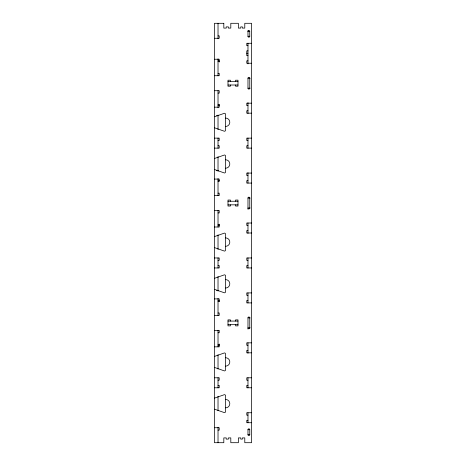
<?xml version="1.0" encoding="UTF-8"?>
<svg xmlns="http://www.w3.org/2000/svg" width="466" height="466" viewBox="0 0 466 466"><rect width="100%" height="100%" fill="white"/><g stroke="black" fill="none" stroke-linecap="round" stroke-linejoin="round"><path stroke-width="0.7" d="M247.976 31.14L248.547 30.441L249.712 30.855L249.776 36.284A0.897 0.897 0 0 1 248.879 37.181A0.897 0.897 0 0 1 247.976 36.284L247.976 30.692M247.976 31.286L249.776 31.286M218.024 35.882L219.218 35.882L219.218 38.276L214.424 38.276M247.976 36.284L249.776 36.284M251.576 43.274L246.782 43.274L246.782 45.668L247.976 45.668M247.976 50.858L246.782 50.858L246.782 55.652L247.976 55.652M246.782 53.258L247.976 53.258M214.424 59.246L219.218 59.246L219.218 62.042M218.024 60.848L219.218 60.848M247.976 60.848L246.782 60.848L246.782 63.242L251.576 63.242M218.024 61.646L219.218 61.646M218.024 73.331L219.218 73.331L219.218 75.725L214.424 75.725M247.976 78.224A0.897 0.897 0 0 1 248.879 77.321A0.897 0.897 0 0 1 249.776 78.224L249.776 88.208A0.897 0.897 0 0 1 248.879 89.105A0.897 0.897 0 0 1 247.976 88.208L247.976 78.224L250.137 78.224M228.008 81.416L237.992 81.416M228.008 85.01L237.992 85.01M247.976 88.208L250.137 88.208M214.424 90.701L219.218 90.701L219.218 93.101L218.024 93.101M251.576 103.184L246.782 103.184L246.782 105.584L247.976 105.584M218.024 104.786L219.218 104.786M218.024 105.584L219.218 105.584M214.424 107.18L219.218 107.18L219.218 104.384M247.976 110.774L246.782 110.774L246.782 113.174L251.576 113.174M216.585 115.568L218.024 115.568M214.424 138.134L219.218 138.134L219.218 140.534L218.024 140.534M251.576 138.134L246.782 138.134L246.782 140.534L247.976 140.534M218.024 145.724L219.218 145.724L219.218 148.124L214.424 148.124M247.976 145.724L246.782 145.724L246.782 148.124L251.576 148.124M216.585 170.69L218.024 170.69M251.576 173.084L246.782 173.084L246.782 175.484L247.976 175.484M214.424 179.078L219.218 179.078L219.218 181.472L218.024 181.472M218.024 180.674L219.218 180.674M247.976 180.674L246.782 180.674L246.782 183.074L251.576 183.074M218.024 193.157L219.218 193.157L219.218 195.551L214.424 195.551M247.976 209.234L247.976 198.05L250.137 198.05M228.008 201.248L237.992 201.248M228.008 204.842L237.992 204.842M250.137 208.034L247.976 208.034A0.897 0.897 0 0 0 248.879 208.937A0.897 0.897 0 0 0 249.776 208.034L249.776 198.05A0.897 0.897 0 0 0 248.879 197.153A0.897 0.897 0 0 0 247.976 198.05M214.424 210.533L219.218 210.533L219.218 212.927L218.024 212.927M251.576 223.016L246.782 223.016L246.782 225.41L247.976 225.41M218.024 224.612L219.218 224.612M218.024 225.41L219.218 225.41M214.424 227.006L219.218 227.006L219.218 224.21M247.976 230.606L246.782 230.606L246.782 233L251.576 233M214.424 257.966L219.218 257.966L219.218 260.36L218.024 260.36M251.576 257.966L246.782 257.966L246.782 260.36L247.976 260.36M218.024 265.556L219.218 265.556L219.218 267.95L214.424 267.95M247.976 265.556L246.782 265.556L246.782 267.95L251.576 267.95M216.585 290.516L218.024 290.516M251.576 292.916L246.782 292.916L246.782 295.31L247.976 295.31M214.424 298.904L219.218 298.904L219.218 301.7M218.024 300.506L219.218 300.506M247.976 300.506L246.782 300.506L246.782 302.9L251.576 302.9M218.024 301.304L219.218 301.304M218.024 312.983L219.218 312.983L219.218 315.383L214.424 315.383M247.976 329.06L247.976 317.876L250.137 317.876M228.008 321.074L237.992 321.074M228.008 324.668L237.992 324.668M250.137 327.866L247.976 327.866A0.897 0.897 0 0 0 248.879 328.763A0.897 0.897 0 0 0 249.776 327.866L249.776 317.876A0.897 0.897 0 0 0 248.879 316.979A0.897 0.897 0 0 0 247.976 317.876M214.424 330.359L219.218 330.359L219.218 332.759L218.024 332.759M251.576 342.842L246.782 342.842L246.782 345.242L247.976 345.242M218.024 344.438L219.218 344.438M218.024 345.242L219.218 345.242M214.424 346.838L219.218 346.838L219.218 344.042M247.976 350.432L246.782 350.432L246.782 352.826L251.576 352.826M214.424 377.792L219.218 377.792L219.218 380.192L218.024 380.192M251.576 377.792L246.782 377.792L246.782 380.192L247.976 380.192M218.024 385.382L219.218 385.382L219.218 387.776L214.424 387.776M247.976 385.382L246.782 385.382L246.782 387.776L251.576 387.776M251.576 412.742L246.782 412.742L246.782 415.142L247.976 415.142M247.976 420.332L246.782 420.332L246.782 422.726L251.576 422.726M214.424 427.724L219.218 427.724L219.218 430.118L218.024 430.118M247.976 429.716L249.776 429.716L249.776 434.86L249.205 435.559L248.244 435.401L247.976 434.86L247.976 429.716A0.897 0.897 0 0 1 248.879 428.819A0.897 0.897 0 0 1 249.776 429.716M247.976 434.714L249.776 434.714M247.976 43.274L247.976 63.859M247.976 102.567L247.976 113.588M247.976 138.035L247.976 148.223M247.976 172.624L247.976 183.121M247.976 222.964L247.976 233.419M247.976 257.867L247.976 268.049M247.976 292.916L247.976 302.952M247.976 342.79L247.976 353.245M247.976 377.693L247.976 387.881M247.976 412.742L247.976 422.726M235.586 81.416L235.586 80.216L237.986 80.216L237.986 86.21L235.586 86.21L235.586 85.01M235.586 201.248L235.586 200.048L237.986 200.048L237.986 206.036L235.586 206.036L235.586 204.842M235.586 321.074L235.586 319.874L237.986 319.874L237.986 325.868L235.586 325.868L235.586 324.668M230.396 81.416L230.396 80.216L227.996 80.216L227.996 86.21L230.396 86.21L230.396 85.01M230.396 201.248L230.396 200.048L227.996 200.048L227.996 206.036L230.396 206.036L230.396 204.842M230.396 321.074L230.396 319.874L227.996 319.874L227.996 325.868L230.396 325.868L230.396 324.668M218.024 23.3L218.024 38.765M218.024 58.774L218.024 75.824M218.024 90.602L218.024 107.768M218.024 115.044L218.024 129.6M218.024 138.035L218.024 148.223M218.024 156.652L218.024 171.214M218.024 178.49L218.024 195.656M218.024 210.434L218.024 227.006M218.024 234.876L218.024 249.432M218.024 257.867L218.024 268.049M218.024 276.484L218.024 291.04M218.024 298.322L218.024 315.482M218.024 330.26L218.024 346.838M218.024 354.702L218.024 369.008M218.024 377.693L218.024 387.881M218.024 396.257L218.024 410.727M218.024 427.235L218.024 442.7M214.424 409.206A1.206 1.206 0 0 1 214.768 409.259L224.414 412.631A1.2 1.2 0 0 0 225.608 411.437L225.608 395.855A1.2 1.2 0 0 0 224.414 394.661L214.768 398.034A1.2 1.2 0 0 1 214.424 398.086M225.608 399.455A4.194 4.194 0 0 1 229.802 403.649A4.194 4.194 0 0 1 225.608 407.843M214.424 367.488A1.206 1.206 0 0 1 214.768 367.534L224.414 370.913A1.2 1.2 0 0 0 225.608 369.713L225.608 354.137A1.2 1.2 0 0 0 224.414 352.937L214.768 356.315A1.2 1.2 0 0 1 214.424 356.362M225.608 357.731A4.194 4.194 0 0 1 229.802 361.925A4.194 4.194 0 0 1 225.608 366.119M214.424 289.38A1.206 1.206 0 0 1 214.768 289.433L224.414 292.805A1.2 1.2 0 0 0 225.608 291.605L225.608 276.029A1.2 1.2 0 0 0 224.414 274.829L214.768 278.208A1.2 1.2 0 0 1 214.424 278.254M225.608 279.623A4.194 4.194 0 0 1 229.802 283.817A4.194 4.194 0 0 1 225.608 288.011M214.424 247.656A1.206 1.206 0 0 1 214.768 247.708L224.414 251.081A1.2 1.2 0 0 0 225.608 249.887L225.608 234.305A1.2 1.2 0 0 0 224.414 233.111L214.768 236.483A1.2 1.2 0 0 1 214.424 236.536M225.608 237.905A4.194 4.194 0 0 1 229.802 242.099A4.194 4.194 0 0 1 225.608 246.293M214.424 169.554A1.2 1.2 0 0 1 214.768 169.601L224.414 172.979A1.2 1.2 0 0 0 225.608 171.779L225.608 156.203A1.2 1.2 0 0 0 224.414 155.003L214.768 158.376A1.2 1.2 0 0 1 214.424 158.428M225.608 159.797A4.194 4.194 0 0 1 229.802 163.991A4.194 4.194 0 0 1 225.608 168.185M214.424 127.83A1.2 1.2 0 0 1 214.768 127.882L224.414 131.255A1.2 1.2 0 0 0 225.608 130.055L225.608 114.479A1.2 1.2 0 0 0 224.414 113.279L214.768 116.657A1.2 1.2 0 0 1 214.424 116.704M225.608 118.073A4.194 4.194 0 0 1 229.802 122.267A4.194 4.194 0 0 1 225.608 126.461M223.814 23.3L214.424 23.3L214.424 442.7L223.814 442.7L223.814 437.906L226.208 437.906L226.208 439.106L228.404 439.106L228.404 437.906L230.804 437.906L230.804 442.7L238.376 442.7L238.376 437.906L240.771 437.906L240.771 439.106L242.384 439.106L242.384 437.906L244.784 437.906L244.784 442.7L251.576 442.7L251.576 23.3L244.784 23.3L244.784 28.094L242.384 28.094L242.384 26.894L240.771 26.894L240.771 28.094L238.376 28.094L238.376 23.3L230.804 23.3L230.804 28.094L228.404 28.094L228.404 26.894L226.208 26.894L226.208 28.094L223.814 28.094L223.814 23.3"/></g></svg>
